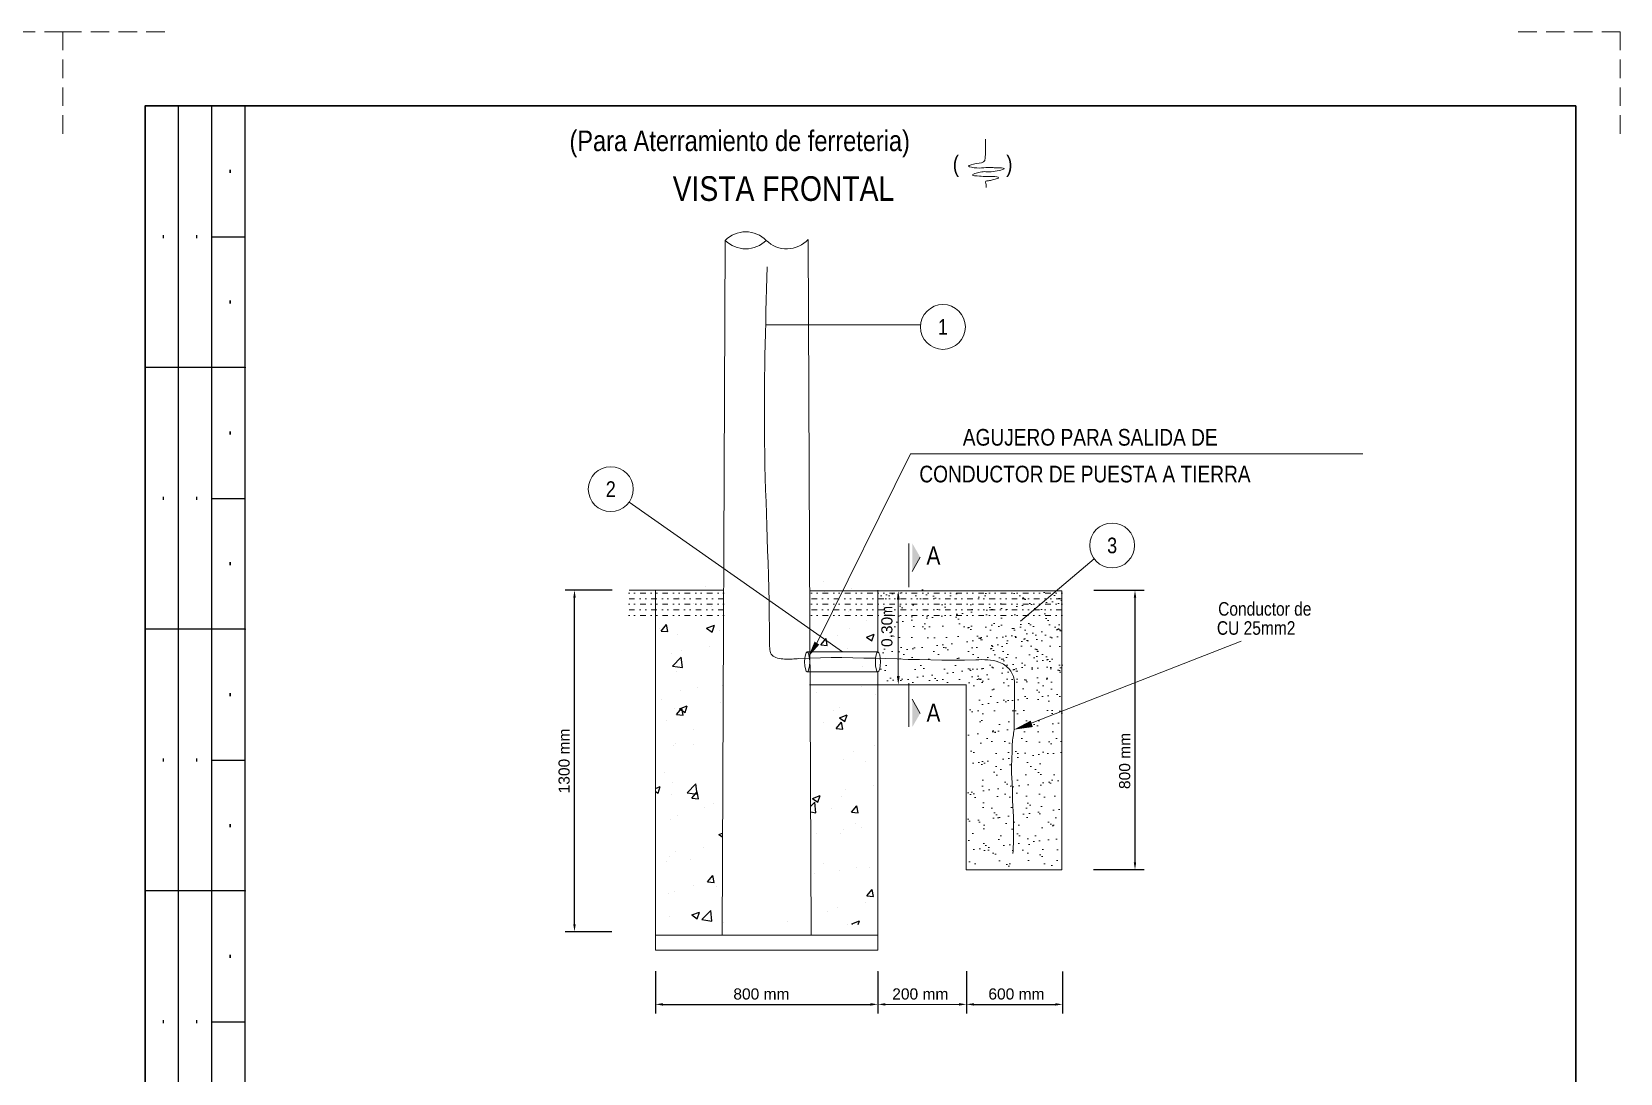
# Model space of a CAD drawing. Header units: millimetres. Extents: x 1804 to 3757, y 2643 to 7323.
# Drawn here: x 2640 to 2854.2, y 2799.1 to 2939.5 of the extents above; entities that cross this region are included whole.
import ezdxf
from ezdxf.enums import TextEntityAlignment as Align

# ---------------------------------------------------------------- set-up
doc = ezdxf.new("R2010")
doc.units = ezdxf.units.MM
doc.linetypes.add('DASHED', pattern=[0.75, 0.5, -0.25])
for name, color, linetype, lineweight in [('01', 5, 'Continuous', 15), ('_Cajetin Linea 3', 5, 'Continuous', 30), ('_Cajetin Linea 4', 3, 'DASHED', 0), ('cotas', 6, 'Continuous', 18), ('POSTE', 7, 'Continuous', 13)]:
    doc.layers.add(name, color=color, linetype=linetype, lineweight=lineweight)
for name, color, linetype in [('_Cajetin Linea 1', 5, 'Continuous'), ('_Cajetin Linea 2', 2, 'Continuous'), ('_Texto 1', 7, 'Continuous'), ('_Texto 2', 7, 'Continuous'), ('_Texto 3', 4, 'Continuous'), ('_Texto 4', 7, 'Continuous'), ('_Texto 6', 7, 'Continuous'), ('CAJETIN_T-1', 104, 'Continuous'), ('H', 6, 'Continuous'), ('HATCH', 1, 'Continuous'), ('TEXTO', 7, 'Continuous')]:
    doc.layers.add(name, color=color, linetype=linetype)
doc.styles.add('Cajetin', font='swissc.ttf')
doc.styles.add('Disylays_86', font='swisscl.ttf', dxfattribs={"height": 2.2})
doc.styles.get("Standard").update_dxf_attribs({"font": 'arial.ttf'})
doc.styles.add('SWIS', font='swissl.ttf')
doc.styles.add('Swis721 Cn BT', font='swissc.ttf')
doc.styles.add('TEXTO1', font='arial.ttf')
doc.dimstyles.new('ISO-25', dxfattribs={"dimtxt": 2.5, "dimasz": 2.5, "dimexe": 1.25, "dimexo": 0.625, "dimtad": 1, "dimtxsty": 'Standard', "dimcen": 2.5, "dimadec": 0, "dimazin": 0, "dimtfac": 1, "dimtmove": 0, "dimatfit": 3, "dimfxl": 1, "dimarcsym": 0})

# ---------------------------------------------------------------- blocks, each defined once
blk = doc.blocks.new('CAJETIN ARMADO')
at = {"layer": '_Cajetin Linea 1', "ltscale": 5}
for p, q in [((1569.36, 5536.82), (1389.95, 5536.82)), ((1399.05, 5536.82), (1399.05, 5529.78)), ((1405.05, 5536.82), (1405.05, 5529.78)), ((1559.36, 5536.82), (1559.36, 5529.78))]:
    blk.add_line(p, q, dxfattribs=at)
at = {"layer": '_Cajetin Linea 1'}
for p in [(1376.45, 5529.82), (1389.95, 5529.82)]:
    blk.add_line(p, (1569.36, 5529.82), dxfattribs=at)
at = {"layer": '_Cajetin Linea 1', "color": 5}
for p, q in [((1389.95, 5529.82), (1389.95, 5499.82)), ((1406.45, 5529.82), (1406.45, 5499.82)), ((1443.64, 5529.82), (1443.64, 5499.82)), ((1541.67, 5529.82), (1541.67, 5499.82)), ((1376.45, 5523.82), (1406.45, 5523.82)), ((1376.45, 5517.82), (1406.45, 5517.82)), ((1443.64, 5514.82), (1406.45, 5514.82)), ((1443.64, 5514.82), (1569.36, 5514.82)), ((1376.45, 5511.82), (1406.45, 5511.82)), ((1376.45, 5505.82), (1406.45, 5505.82))]:
    blk.add_line(p, q, dxfattribs=at)
at = {"layer": '_Cajetin Linea 2', "color": 3}
for points in [[(1380.95, 5529.82), (1380.95, 5776.82)], [(1385.45, 5529.82), (1385.45, 5776.82)], [(1389.95, 5529.82), (1389.95, 5776.82)], [(1385.45, 5759.18), (1389.95, 5759.18)], [(1389.95, 5741.53), (1376.45, 5741.53)], [(1385.45, 5723.89), (1389.95, 5723.89)], [(1389.95, 5706.25), (1376.45, 5706.25)], [(1385.45, 5688.61), (1389.95, 5688.61)], [(1389.95, 5670.96), (1376.45, 5670.96)], [(1385.45, 5653.32), (1389.95, 5653.32)], [(1389.95, 5635.68), (1376.45, 5635.68)], [(1385.45, 5618.03), (1389.95, 5618.03)], [(1389.95, 5600.39), (1376.45, 5600.39)], [(1385.45, 5582.75), (1389.95, 5582.75)], [(1389.95, 5565.11), (1376.45, 5565.11)], [(1385.45, 5547.46), (1389.95, 5547.46)]]:
    blk.add_lwpolyline(points, dxfattribs=at)
at = {"layer": '_Cajetin Linea 2', "color": 2}
blk.add_point((1389.95, 5600.39), dxfattribs=at)
at = {"layer": '_Cajetin Linea 2', "color": 3}
blk.add_point((1380.95, 5565.11), dxfattribs=at)
at = {"layer": '_Cajetin Linea 2'}
for p in [(1385.45, 5565.11), (1389.95, 5565.11)]:
    blk.add_point(p, dxfattribs=at)
at = {"layer": '_Cajetin Linea 3', "ltscale": 0.1}
blk.add_lwpolyline([(1569.36, 5499.82), (1376.45, 5499.82), (1376.45, 5776.82), (1569.36, 5776.82)], close=True, dxfattribs=at)
at = {"layer": '_Cajetin Linea 4', "ltscale": 5}
for p, q in [((1365.36, 5786.82), (1365.36, 5771.82)), ((1365.36, 5786.82), (1380.36, 5786.82)), ((1575.36, 5786.82), (1560.36, 5786.82)), ((1575.36, 5786.82), (1575.36, 5771.82)), ((1365.36, 5489.82), (1365.36, 5504.82)), ((1575.36, 5489.82), (1575.36, 5504.82)), ((1365.36, 5489.82), (1380.36, 5489.82)), ((1575.36, 5489.82), (1560.36, 5489.82))]:
    blk.add_line(p, q, dxfattribs=at)
at = {"layer": 'CAJETIN_T-1', "color": 2}
for p in [(1389.95, 5741.53), (1389.95, 5706.25), (1389.95, 5670.96), (1389.95, 5635.68)]:
    blk.add_point(p, dxfattribs=at)
at = {"layer": '_Texto 1', "style": 'Disylays_86'}
for s, p in [('-', (1387.7, 5768)), ('-', (1378.7, 5759.18)), ('-', (1383.2, 5759.18)), ('-', (1387.7, 5750.36)), ('-', (1387.7, 5732.71)), ('-', (1378.7, 5723.89)), ('-', (1383.2, 5723.89)), ('-', (1387.7, 5715.07)), ('-', (1387.7, 5697.43)), ('-', (1378.7, 5688.61)), ('-', (1383.2, 5688.61)), ('-', (1387.7, 5679.78)), ('-', (1387.7, 5662.14)), ('-', (1378.7, 5653.32)), ('-', (1383.2, 5653.32)), ('-', (1387.7, 5644.5)), ('-', (1387.7, 5626.86)), ('-', (1378.7, 5618.03)), ('-', (1383.2, 5618.03)), ('-', (1387.7, 5609.21)), ('ELPU S.A.A.', (1387.7, 5591.57)), ('00', (1378.7, 5582.75)), ('ELPU S.A.A.', (1387.7, 5573.93)), ('APROBADO', (1387.7, 5556.28)), ('REVISION Nº', (1378.7, 5547.46)), ('FECHA', (1383.2, 5547.46)), ('V%%DB%%D', (1387.7, 5538.64))]:
    blk.add_text(s, height=1.8, rotation=90, dxfattribs=at).set_placement(p, align=Align.MIDDLE_CENTER)
for s, p in [('DISEÑO:', (1381.69, 5526.82)), ('SISTEMA DE UTILIZACIÓN EN MEDIA TENSIÓN 22.9kV ', (1492.66, 5524.02)), ('DIBUJO:', (1381.59, 5520.82)), ('PARA EL SERVICIO DE ATENCION DE SALUD BASICOS EN PINAYA ', (1492.66, 5520.82)), (' DISTRITO DE SANTA LUCIA DE LA PROVINCIA DE LAMPA DEL DEPARTAMENTO DE PUNO', (1492.66, 5517.62)), ('REVISADO:  ', (1383.64, 5514.82)), ('APROBADO:', (1383.64, 5508.82)), ('FECHA:', (1381.21, 5502.82))]:
    blk.add_text(s, height=2.16, dxfattribs=at).set_placement(p, align=Align.MIDDLE_CENTER)
at = {"layer": '_Texto 2', "style": 'Disylays_86'}
for s, p in [('ENTIDAD:', (1407.81, 5526.82)), ('OBRA:', (1445, 5526.82)), ('ESCALA:', (1543.03, 5526.82)), ('CONSULTOR:', (1407.81, 5511.82)), ('LAMINA Nº:', (1543.03, 5511.82))]:
    blk.add_text(s, height=1.5, dxfattribs=at).set_placement(p)
at = {"layer": '_Texto 3', "style": 'Disylays_86'}
for s, p in [('Ing. C.A.V.G.', (1398.2, 5526.82)), ('Ing. C.A.V.G.', (1398.2, 5520.82)), ('ELPU', (1398.2, 5514.82)), ('ELPU', (1398.2, 5508.82)), ('JUN-2025', (1398.2, 5502.82))]:
    blk.add_text(s, height=2.16, dxfattribs=at).set_placement(p, align=Align.MIDDLE_CENTER)
at = {"layer": '_Texto 4', "ltscale": 2, "style": 'TEXTO1'}
for s, p in [('ELECTRO PUNO S.A.A.', (1408.92, 5519.89)), ('ING. C.A.V.G.', (1410.1, 5504.77))]:
    blk.add_text(s, height=2.1, dxfattribs=at).set_placement(p)
at = {"layer": '_Texto 6', "style": 'Disylays_86'}
blk.add_text('S/E', height=2.851, dxfattribs=at).set_placement((1555.52, 5520.82), align=Align.MIDDLE_CENTER)
blk = doc.blocks.new('*D378')
at = {"layer": 'cotas', "color": 0, "linetype": 'Continuous', "lineweight": -2, "transparency": 16777216}
for p, q in [((2718.24, 2864.19), (2711.9, 2864.19)), ((2713.15, 2819.15), (2713.15, 2863.19)), ((2718.19, 2818.15), (2711.9, 2818.15))]:
    blk.add_line(p, q, dxfattribs=at)
at = {"layer": 'cotas', "color": 0, "linetype": 'Continuous', "transparency": 16777216}
for points in [[(2712.98, 2863.19), (2713.31, 2863.19), (2713.15, 2864.19)], [(2712.98, 2819.15), (2713.31, 2819.15), (2713.15, 2818.15)]]:
    blk.add_solid(points, dxfattribs=at)
at = {"layer": 'Defpoints', "color": 0, "linetype": 'Continuous', "transparency": 16777216}
for p in [(2713.15, 2864.19), (2718.86, 2864.19), (2718.81, 2818.15)]:
    blk.add_point(p, dxfattribs=at)
at = {"layer": 'cotas', "color": 0, "linetype": 'Continuous', "lineweight": 15, "transparency": 16777216, "insert": (2711.75, 2841.17), "char_height": 1.5, "attachment_point": 5, "rotation": 90}
blk.add_mtext('1300 mm', dxfattribs=at)
blk = doc.blocks.new('*X377')
at = {"color": 0}
for p, q in [((103.53, 130.09), (103.53, 130.09)), ((90.52, 128.67), (90.52, 128.67)), ((92.89, 129.66), (92.89, 129.66)), ((103.56, 129.21), (103.56, 129.21)), ((106.02, 129.5), (106.02, 129.5)), ((91.87, 128.09), (91.87, 128.09)), ((93.41, 127.84), (93.41, 127.84)), ((105.78, 127.44), (105.78, 127.44)), ((88.79, 125.92), (88.79, 125.92)), ((88.91, 125.65), (89.39, 126.23)), ((89.51, 125.6), (89.39, 126.23)), ((93, 125.9), (93.7, 126.17)), ((93, 125.9), (93.5, 125.56)), ((93.5, 125.56), (93.7, 126.17)), ((94.13, 125.7), (94.13, 125.7)), ((105.89, 125.89), (105.89, 125.89)), ((107.35, 126.59), (107.35, 126.59)), ((88.91, 125.65), (89.51, 125.6)), ((90.4, 125.34), (90.4, 125.34)), ((103.26, 124.4), (103.74, 124.97)), ((103.26, 124.4), (103.85, 124.35)), ((103.39, 125.56), (103.39, 125.56)), ((103.85, 124.35), (103.74, 124.97)), ((104.8, 125.24), (104.8, 125.24)), ((107.38, 125.1), (108.08, 125.36)), ((107.38, 125.1), (107.87, 124.76)), ((107.87, 124.76), (108.08, 125.36)), ((89.85, 123.59), (89.85, 123.59)), ((89.94, 122.5), (90.72, 123.31)), ((90.83, 122.37), (90.72, 123.31)), ((90.78, 123.9), (90.78, 123.9)), ((93.28, 124.23), (93.28, 124.23)), ((105.66, 124.11), (105.66, 124.11)), ((89.94, 122.5), (90.83, 122.37)), ((90.28, 122.01), (90.28, 122.01)), ((103.26, 121.94), (103.26, 121.94)), ((107.05, 122.44), (107.05, 122.44)), ((90.65, 120.28), (90.65, 120.28)), ((92.18, 120.59), (92.18, 120.59)), ((94.44, 120.78), (94.44, 120.78)), ((102.86, 120.13), (102.86, 120.13)), ((105.54, 120.78), (105.54, 120.78)), ((106.94, 120.62), (106.94, 120.62)), ((88.95, 119.47), (88.95, 119.47)), ((90.16, 118.68), (90.16, 118.68)), ((90.3, 118.13), (90.78, 118.71)), ((90.57, 118.65), (91.27, 118.91)), ((90.57, 118.65), (91.07, 118.31)), ((90.9, 118.08), (90.78, 118.71)), ((91.07, 118.31), (91.27, 118.91)), ((94.29, 119.24), (94.29, 119.24)), ((104.97, 118.79), (104.97, 118.79)), ((108.2, 119.91), (108.2, 119.91)), ((89.44, 117.62), (89.44, 117.62)), ((90.3, 118.13), (90.9, 118.08)), ((103.5, 117.43), (103.5, 117.43)), ((104.41, 118.5), (104.41, 118.5)), ((104.64, 116.88), (105.13, 117.45)), ((104.94, 117.84), (105.64, 118.11)), ((104.94, 117.84), (105.44, 117.51)), ((105.24, 116.82), (105.13, 117.45)), ((105.41, 117.45), (105.41, 117.45)), ((105.44, 117.51), (105.64, 118.11)), ((91.81, 116.84), (91.81, 116.84)), ((104.64, 116.88), (105.24, 116.82)), ((90.04, 115.36), (90.04, 115.36)), ((90.19, 115.5), (90.19, 115.5)), ((91.84, 115.42), (91.84, 115.42)), ((106.21, 114.83), (106.21, 114.83)), ((108.1, 115.38), (108.1, 115.38)), ((89.18, 112.89), (89.18, 112.89)), ((105.29, 114.12), (105.29, 114.12)), ((107.32, 113.93), (107.32, 113.93)), ((88.41, 111.5), (88.84, 111.66)), ((88.64, 111.06), (88.84, 111.66)), ((89.91, 112.03), (89.91, 112.03)), ((91.27, 111.11), (92.04, 111.92)), ((92.15, 110.97), (92.04, 111.92)), ((105.47, 111.44), (105.47, 111.44)), ((107.97, 111.77), (107.97, 111.77)), ((88.41, 111.21), (88.64, 111.06)), ((89.82, 110.92), (89.82, 110.92)), ((91.27, 111.11), (92.15, 110.97)), ((91.69, 110.61), (92.17, 111.18)), ((91.69, 110.61), (92.28, 110.56)), ((92.28, 110.56), (92.17, 111.18)), ((93.58, 110.17), (93.58, 110.17)), ((102.37, 109.9), (102.72, 110.26)), ((102.51, 110.59), (103.21, 110.86)), ((102.51, 110.59), (103.01, 110.26)), ((102.83, 109.31), (102.72, 110.26)), ((103.01, 110.26), (103.21, 110.86)), ((105.17, 110.79), (105.17, 110.79)), ((89.79, 108.7), (89.79, 108.7)), ((90.35, 109.05), (90.35, 109.05)), ((92.86, 109.78), (92.86, 109.78)), ((102.37, 109.38), (102.83, 109.31)), ((104.26, 109.72), (104.26, 109.72)), ((106.03, 109.35), (106.51, 109.93)), ((106.03, 109.35), (106.63, 109.3)), ((106.63, 109.3), (106.51, 109.93)), ((94.11, 107.37), (94.44, 107.49)), ((94.11, 107.37), (94.44, 107.14)), ((102.84, 107.49), (102.84, 107.49)), ((105.05, 107.46), (105.05, 107.46)), ((105.34, 107.82), (105.34, 107.82)), ((106.37, 108.37), (106.37, 108.37)), ((106.91, 107.96), (106.91, 107.96)), ((90.23, 105.84), (90.23, 105.84)), ((92.74, 106.16), (92.74, 106.16)), ((89.41, 104.96), (89.41, 104.96)), ((89.67, 105.37), (89.67, 105.37)), ((91.59, 105.08), (91.59, 105.08)), ((103.47, 104.76), (103.47, 104.76)), ((106.5, 104.38), (106.5, 104.38)), ((107.61, 104.41), (107.61, 104.41)), ((93.07, 103.09), (93.56, 103.66)), ((93.07, 103.09), (93.67, 103.03)), ((93.67, 103.03), (93.56, 103.66)), ((102.71, 103.88), (102.71, 103.88)), ((104.93, 104.13), (104.93, 104.13)), ((89.55, 102.04), (89.55, 102.04)), ((90.1, 102.22), (90.1, 102.22)), ((91.81, 102.76), (91.81, 102.76)), ((93.89, 102.72), (93.89, 102.72)), ((107.42, 101.83), (107.9, 102.41)), ((107.42, 101.83), (108.02, 101.78)), ((108.02, 101.78), (107.9, 102.41)), ((89.65, 99.97), (89.65, 99.97)), ((91.67, 100.12), (92.37, 100.38)), ((91.67, 100.12), (92.17, 99.78)), ((92.17, 99.78), (92.37, 100.38)), ((92.59, 99.71), (93.37, 100.52)), ((93.48, 99.57), (93.37, 100.52)), ((103.87, 100.43), (103.87, 100.43)), ((104.81, 100.81), (104.81, 100.81)), ((107.29, 101.26), (107.29, 101.26)), ((92.59, 99.71), (93.48, 99.57)), ((94.56, 99.42), (94.56, 99.42)), ((100.32, 99.52), (100.32, 99.52)), ((105.66, 99.3), (105.66, 99.3)), ((106.05, 99.32), (106.75, 99.58)), ((106.05, 99.32), (106.11, 99.27)), ((106.64, 99.27), (106.75, 99.58))]:
    blk.add_line(p, q, dxfattribs=at)
blk = doc.blocks.new('*D379')
at = {"layer": 'cotas', "color": 0, "linetype": 'Continuous', "lineweight": -2, "transparency": 16777216}
for p, q in [((2724.06, 2812.83), (2724.06, 2807.1)), ((2754.06, 2812.77), (2754.06, 2807.1)), ((2725.06, 2808.35), (2753.06, 2808.35))]:
    blk.add_line(p, q, dxfattribs=at)
at = {"layer": 'cotas', "color": 0, "linetype": 'Continuous', "transparency": 16777216}
for points in [[(2725.06, 2808.51), (2725.06, 2808.18), (2724.06, 2808.35)], [(2753.06, 2808.51), (2753.06, 2808.18), (2754.06, 2808.35)]]:
    blk.add_solid(points, dxfattribs=at)
at = {"layer": 'Defpoints', "color": 0, "linetype": 'Continuous', "transparency": 16777216}
for p in [(2724.06, 2813.45), (2754.06, 2813.4), (2754.06, 2808.35)]:
    blk.add_point(p, dxfattribs=at)
at = {"layer": 'cotas', "color": 0, "linetype": 'Continuous', "lineweight": 15, "transparency": 16777216, "insert": (2738.35, 2809.74), "char_height": 1.5, "attachment_point": 5}
blk.add_mtext('800 mm', dxfattribs=at)
blk = doc.blocks.new('*D380')
at = {"layer": 'cotas', "color": 0, "linetype": 'Continuous', "lineweight": -2, "transparency": 16777216}
for p, q in [((2783.16, 2864.19), (2789.98, 2864.19)), ((2788.73, 2827.52), (2788.73, 2863.19)), ((2783.11, 2826.52), (2789.98, 2826.52))]:
    blk.add_line(p, q, dxfattribs=at)
at = {"layer": 'cotas', "color": 0, "linetype": 'Continuous', "transparency": 16777216}
for points in [[(2788.56, 2863.19), (2788.89, 2863.19), (2788.73, 2864.19)], [(2788.56, 2827.52), (2788.89, 2827.52), (2788.73, 2826.52)]]:
    blk.add_solid(points, dxfattribs=at)
at = {"layer": 'Defpoints', "color": 0, "linetype": 'Continuous', "transparency": 16777216}
for p in [(2782.54, 2864.19), (2788.73, 2864.19), (2782.49, 2826.52)]:
    blk.add_point(p, dxfattribs=at)
at = {"layer": 'cotas', "color": 0, "linetype": 'Continuous', "lineweight": 15, "transparency": 16777216, "insert": (2787.34, 2841.17), "char_height": 1.5, "attachment_point": 5, "rotation": 90}
blk.add_mtext('800 mm', dxfattribs=at)
blk = doc.blocks.new('*D381')
at = {"layer": 'cotas', "color": 0, "linetype": 'Continuous', "lineweight": -2, "transparency": 16777216}
for p, q in [((2766.01, 2812.83), (2766.01, 2807.1)), ((2778.97, 2812.77), (2778.97, 2807.1)), ((2767.01, 2808.35), (2777.97, 2808.35))]:
    blk.add_line(p, q, dxfattribs=at)
at = {"layer": 'cotas', "color": 0, "linetype": 'Continuous', "transparency": 16777216}
for points in [[(2767.01, 2808.51), (2767.01, 2808.18), (2766.01, 2808.35)], [(2777.97, 2808.51), (2777.97, 2808.18), (2778.97, 2808.35)]]:
    blk.add_solid(points, dxfattribs=at)
at = {"layer": 'Defpoints', "color": 0, "linetype": 'Continuous', "transparency": 16777216}
for p in [(2766.01, 2813.45), (2778.97, 2813.4), (2778.97, 2808.35)]:
    blk.add_point(p, dxfattribs=at)
at = {"layer": 'cotas', "color": 0, "linetype": 'Continuous', "lineweight": 15, "transparency": 16777216, "insert": (2772.74, 2809.74), "char_height": 1.5, "attachment_point": 5}
blk.add_mtext('600 mm', dxfattribs=at)

msp = doc.modelspace()

# ---------------------------------------------------------------- hatches: boundary and pattern name
at = {"lineweight": 15}
h = msp.add_hatch(dxfattribs=at)
h.set_pattern_fill('AR-SAND', color=40, scale=1.5, style=0)
h.set_pattern_definition([(37.5, (2788.4084, 4126.2866), (-0.09449, 2.8902357), [0, -2.28, 0, -2.55, 0, -2.4375]), (7.5, (2788.4084, 4126.2866), (2.654665, 4.233219), [0, -1.23, 0, -2.055, 0, -0.7875]), (327.5, (2786.5634, 4126.2866), (4.671213, 0.0084886), [0, -0.75, 0, -2.7, 0, -3.525]), (317.5, (2786.5634, 4126.2866), (4.50919, 1.316513), [0, -0.375, 0, -1.77, 0, -2.025])])
h.paths.add_polyline_path([(2778.946, 2864.186), (2754.183, 2864.281), (2754.183, 2851.512), (2778.946, 2851.418)])
at = {"layer": 'cotas', "lineweight": 15}
h = msp.add_hatch(dxfattribs=at)
h.set_pattern_fill('MUDST', color=256, scale=3, style=0)
h.set_pattern_definition([(0, (1950.9961, 2526.3021), (1.5, 0.75), [0.75, -0.75, 0, -0.75, 0, -0.75])])
h.paths.add_polyline_path([(2733.299, 2864.015), (2719.991, 2864.014), (2719.993, 2860.586), (2733.3, 2860.587)])
h = msp.add_hatch(dxfattribs=at)
h.set_pattern_fill('MUDST', color=256, scale=3, style=0)
h.set_pattern_definition([(0, (1996.6054, 2526.3021), (1.5, 0.75), [0.75, -0.75, 0, -0.75, 0, -0.75])])
h.paths.add_polyline_path([(2778.908, 2864.015), (2744.871, 2864.014), (2744.872, 2860.586), (2778.91, 2860.587)])
h = msp.add_hatch(dxfattribs=at)
h.set_pattern_fill('AR-SAND', color=1, scale=1.5, style=0)
h.set_pattern_definition([(37.5, (2793.1526, 4122.0666), (-0.09449, 2.8902357), [0, -2.28, 0, -2.55, 0, -2.4375]), (7.5, (2793.1526, 4122.0666), (2.654665, 4.233219), [0, -1.23, 0, -2.055, 0, -0.7875]), (327.5, (2791.3076, 4122.0666), (4.671213, 0.0084886), [0, -0.75, 0, -2.7, 0, -3.525]), (317.5, (2791.3076, 4122.0666), (4.50919, 1.316513), [0, -0.375, 0, -1.77, 0, -2.025])])
h.paths.add_polyline_path([(2766.189, 2826.515), (2778.41, 2826.754), (2779.248, 2859.999), (2766.194, 2859.85)])
at = {"layer": 'H', "lineweight": 15}
msp.add_hatch(color=0, dxfattribs=at).paths.add_polyline_path([(2774.943, 2845.754), (2774.665, 2846.61), (2772.378, 2845.396)])

# ---------------------------------------------------------------- linework, layer by layer
at = {"color": 84, "lineweight": 15}
for p, q in [((2759.814, 2899.985), (2739.05, 2899.99)), ((2720.513, 2876.091), (2749.292, 2855.868)), ((2783.199, 2868.45), (2773.309, 2860.012))]:
    msp.add_line(p, q, dxfattribs=at)
at = {"lineweight": 15}
for p, q in [((2758.211, 2870.503), (2758.211, 2864.604)), ((2759.755, 2868.675), (2758.688, 2866.738)), ((2756.807, 2863.775), (2756.807, 2852.651)), ((2803.039, 2857.335), (2773.012, 2845.606)), ((2758.211, 2845.762), (2758.211, 2851.66)), ((2759.755, 2847.59), (2758.688, 2849.527))]:
    msp.add_line(p, q, dxfattribs=at)
at = {"color": 7, "lineweight": 15}
for p, q in [((2744.856, 2864.103), (2778.882, 2864.103)), ((2778.882, 2826.501), (2778.882, 2864.095)), ((2744.856, 2851.451), (2766.006, 2851.451)), ((2765.973, 2851.451), (2765.973, 2826.501)), ((2765.973, 2826.501), (2778.882, 2826.501))]:
    msp.add_line(p, q, dxfattribs=at)
at = {"lineweight": 15}
for points in [[(2754.063, 2855.868), (2744.52, 2855.868)], [(2754.063, 2853.192), (2744.52, 2853.192)]]:
    msp.add_lwpolyline(points, dxfattribs=at)
for centre in [(2762.827, 2899.703), (2718.037, 2877.832), (2785.643, 2870.237)]:
    msp.add_circle(centre, 3.027, dxfattribs=at)
msp.add_spline([(2768.571, 2925.029), (2768.535, 2922.624), (2768.46, 2922.16), (2767.315, 2921.729), (2766.278, 2921.405), (2767.401, 2921.146), (2768.611, 2921.189), (2769.432, 2921.189), (2770.101, 2921.168), (2771.102, 2921.076), (2769.605, 2920.661), (2768.604, 2920.639), (2767.852, 2920.596), (2766.822, 2920.17), (2767.457, 2920.062), (2768.472, 2919.994), (2769.122, 2919.986), (2769.569, 2920.013), (2770.312, 2919.818), (2769.893, 2919.629), (2769.527, 2919.521), (2768.959, 2919.426), (2768.594, 2919.345), (2768.608, 2919.068), (2768.678, 2918.49)], degree=3, dxfattribs=at)
at = {"color": 30, "linetype": 'Continuous', "lineweight": 15}
msp.add_spline([(2739.123, 2907.83), (2738.775, 2884.212), (2739.445, 2857.115), (2739.783, 2855.438), (2741.483, 2854.922), (2743.414, 2854.972), (2767.28, 2854.814), (2770.388, 2854.517), (2771.842, 2853.461), (2772.471, 2851.942), (2772.471, 2850.423), (2772.491, 2849.253), (2772.452, 2847.963), (2772.42, 2845.986), (2772.424, 2845.639), (2772.205, 2843.761), (2772.165, 2842.504), (2772.083, 2839.662), (2772.157, 2838.393), (2772.223, 2836.389), (2772.228, 2835.58), (2772.29, 2834.598), (2772.337, 2833.054), (2772.362, 2831.267), (2772.262, 2828.672)], degree=3, dxfattribs=at)
at = {"lineweight": 15}
for points in [[(2758.688, 2870.538), (2758.688, 2866.738), (2759.755, 2868.675)], [(2758.688, 2845.727), (2758.688, 2849.527), (2759.755, 2847.59)]]:
    msp.add_solid(points, dxfattribs=at)
at = {"color": 6, "lineweight": 15}
for points in [[(2756.607, 2862.903), (2757.007, 2862.903), (2756.807, 2864.103)], [(2756.607, 2852.651), (2757.007, 2852.651), (2756.807, 2851.451)]]:
    msp.add_solid(points, dxfattribs=at)
at = {"layer": '01', "lineweight": 15}
for p, q in [((2733.464, 2911.383), (2733.08, 2817.686)), ((2744.662, 2911.512), (2745.046, 2817.686)), ((2724.063, 2864.186), (2724.063, 2815.674)), ((2754.063, 2864.186), (2754.063, 2855.868)), ((2754.063, 2853.192), (2754.063, 2815.674)), ((2724.063, 2817.686), (2754.063, 2817.686)), ((2724.063, 2815.674), (2754.063, 2815.674))]:
    msp.add_line(p, q, dxfattribs=at)
at = {"layer": '01', "color": 5, "lineweight": 15}
msp.add_line((2720.505, 2864.186), (2733.187, 2864.186), dxfattribs=at)
at = {"layer": '01', "color": 1, "lineweight": 15}
msp.add_lwpolyline([(2739.002, 2911.383, -0.4142136), (2733.464, 2911.383, -0.4142136), (2739.002, 2911.383, 0.4276368), (2744.662, 2911.512, 0.4142136)], format="xyb", dxfattribs=at)
at = {"layer": 'cotas', "lineweight": 15}
for p, q in [((2745.837, 2857.069), (2758.455, 2882.571)), ((2758.455, 2882.571), (2819.463, 2882.571))]:
    msp.add_line(p, q, dxfattribs=at)
at = {"layer": 'cotas', "linetype": 'Continuous', "lineweight": 15}
for p, q in [((2754.063, 2812.827), (2754.063, 2807.097)), ((2766.005, 2812.775), (2766.005, 2807.097)), ((2755.063, 2808.347), (2765.005, 2808.347))]:
    msp.add_line(p, q, dxfattribs=at)
at = {"layer": 'cotas', "lineweight": 15}
for centre in [(2744.52, 2854.53), (2754.063, 2854.53)]:
    msp.add_ellipse(centre, major_axis=(0, -1.338), ratio=0.2606792, dxfattribs=at)
msp.add_solid([(2746.155, 2856.871), (2745.518, 2857.268), (2744.647, 2855.16)], dxfattribs=at)
at = {"layer": 'cotas', "linetype": 'Continuous', "lineweight": 15}
for points in [[(2755.063, 2808.514), (2755.063, 2808.18), (2754.063, 2808.347)], [(2765.005, 2808.514), (2765.005, 2808.18), (2766.005, 2808.347)]]:
    msp.add_solid(points, dxfattribs=at)

# ---------------------------------------------------------------- block references
at = {"layer": 'HATCH', "color": 7, "lineweight": 15, "true_color": 0xffffff, "xscale": 1.5, "yscale": 1.5, "zscale": 1.5}
msp.add_blockref('*X377', (2591.453, 2670.222), dxfattribs=at)
at = {"layer": 'POSTE', "lineweight": 25}
msp.add_blockref('CAJETIN ARMADO', (1068.798, -2847.311), dxfattribs=at)
at = {"layer": 'POSTE', "lineweight": 15}
msp.add_blockref('CAJETIN ARMADO', (1278.798, -2847.311), dxfattribs=at)

# ---------------------------------------------------------------- texts
at = {"lineweight": 15, "style": 'Cajetin'}
for s, p in [('1', (2762.827, 2899.703)), ('2', (2718.037, 2877.832)), ('3', (2785.643, 2870.237))]:
    msp.add_text(s, height=2.109, dxfattribs=at).set_placement(p, align=Align.MIDDLE_CENTER)
for s, height, p in [('A', 2.441, (2760.617, 2867.662)), ('Conductor de', 1.82892, (2799.94, 2860.769)), ('CU 25mm2', 1.8289, (2799.77, 2858.191)), ('A', 2.441, (2760.617, 2846.461))]:
    msp.add_text(s, height=height, dxfattribs=at).set_placement(p)
at = {"color": 3, "lineweight": 15, "insert": (2755.406, 2859.292), "char_height": 1.5, "attachment_point": 5, "rotation": 90, "style": 'Cajetin'}
msp.add_mtext('\\A1;{\\fArial|b0|i0|c204|p34;0,\\fArial|b0|i0|c0|p34;3\\fArial|b0|i0|c204|p34;0}m', dxfattribs=at)
at = {"layer": 'cotas', "color": 3, "lineweight": 15, "style": 'Swis721 Cn BT'}
for s, p in [('AGUJERO PARA SALIDA DE', (2765.506, 2884.821)), ('CONDUCTOR DE PUESTA A TIERRA', (2759.647, 2879.866))]:
    msp.add_text(s, height=2.25, rotation=360, dxfattribs=at).set_placement(p, align=Align.MIDDLE_LEFT)
at = {"layer": 'cotas', "linetype": 'Continuous', "lineweight": 15, "insert": (2759.776, 2809.743), "char_height": 1.5, "attachment_point": 5, "style": 'SWIS'}
msp.add_mtext('200 mm', dxfattribs=at)
at = {"layer": 'TEXTO', "color": 0, "lineweight": 15, "style": 'Cajetin'}
for s, height, p in [('(Para Aterramiento de ferreteria)', 2.77349, (2712.468, 2923.419)), ('(         )', 2.21879, (2764.155, 2920.604)), ('VISTA FRONTAL', 3.32819, (2726.388, 2916.702))]:
    msp.add_text(s, height=height, dxfattribs=at).set_placement(p)

# ---------------------------------------------------------------- dimensions: what is measured, and where the dimension line sits
at = {"layer": 'cotas', "linetype": 'Continuous', "lineweight": 15}
dim = msp.add_linear_dim(base=(2713.145, 2864.186), p1=(2718.81, 2818.147), p2=(2718.862, 2864.186), angle=90, text='1300 mm', dimstyle='ISO-25', override={"dimtxt": 1.5, "dimasz": 1, "dimlfac": 0.024202, "dimzin": 0, "dimpost": ' m.'}, dxfattribs=at)
dim.commit()
dim.dimension.update_dxf_attribs({"geometry": '*D378', "text_midpoint": (2711.754, 2841.167)})
dim = msp.add_linear_dim(base=(2788.728, 2864.186), p1=(2782.485, 2826.519), p2=(2782.537, 2864.186), angle=90, text='800 mm', dimstyle='ISO-25', override={"dimtxt": 1.5, "dimasz": 1, "dimlfac": 0.024202, "dimzin": 0, "dimpost": ' m.'}, dxfattribs=at)
dim.commit()
dim.dimension.update_dxf_attribs({"geometry": '*D380', "text_midpoint": (2788.728, 2841.167), "dimtype": 160})
for base, p1, p2, text, picture, middle in [((2754.063, 2808.347), (2724.063, 2813.452), (2754.063, 2813.4), '800 mm', '*D379', (2738.348, 2808.347)), ((2778.971, 2808.347), (2766.005, 2813.452), (2778.971, 2813.4), '600 mm', '*D381', (2772.742, 2808.347))]:
    dim = msp.add_linear_dim(base=base, p1=p1, p2=p2, text=text, dimstyle='ISO-25', override={"dimtxt": 1.5, "dimasz": 1, "dimlfac": 0.024202, "dimzin": 0, "dimpost": ' m.'}, dxfattribs=at)
    dim.commit()
    dim.dimension.update_dxf_attribs({"geometry": picture, "text_midpoint": middle, "dimtype": 160})

doc.saveas('drawing.dxf')
